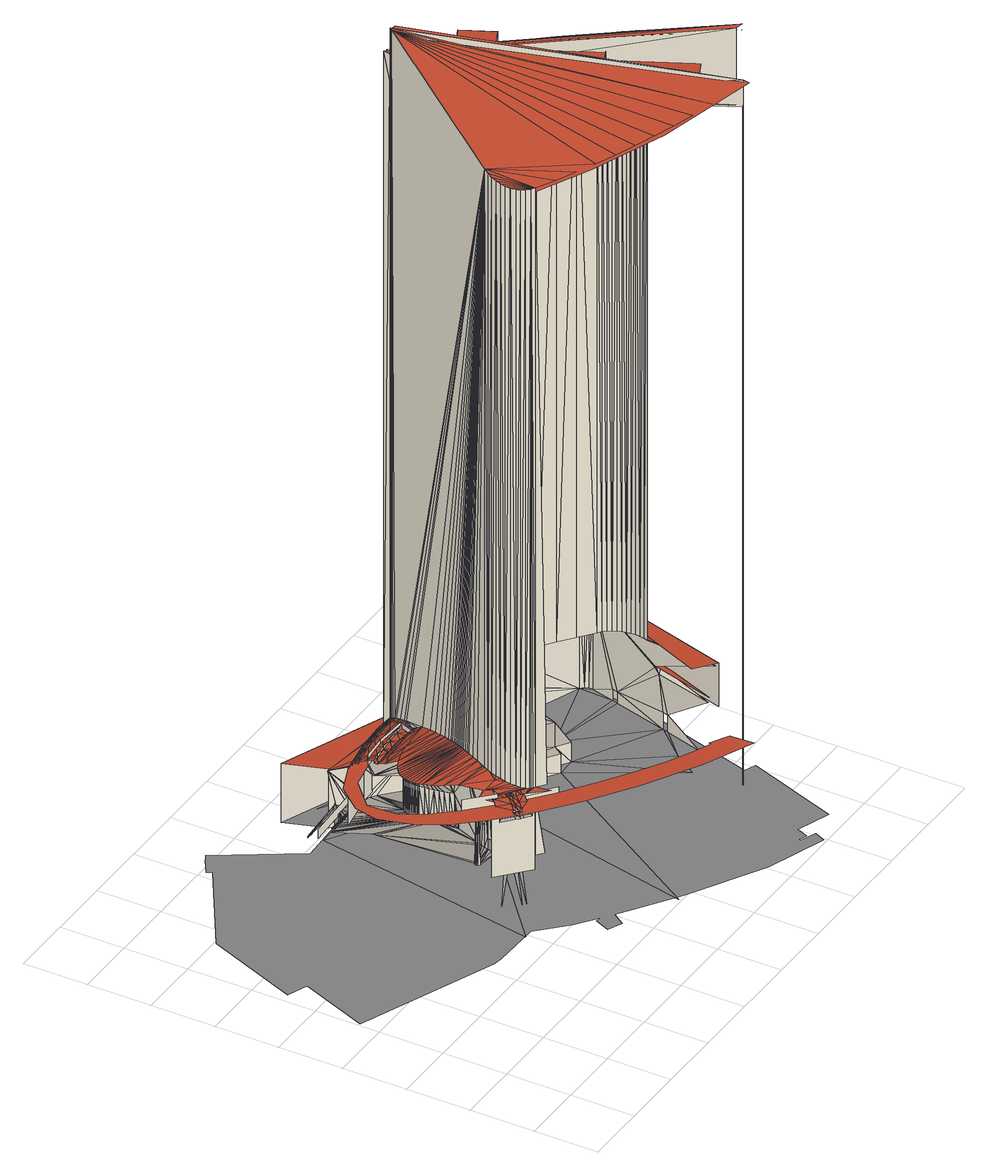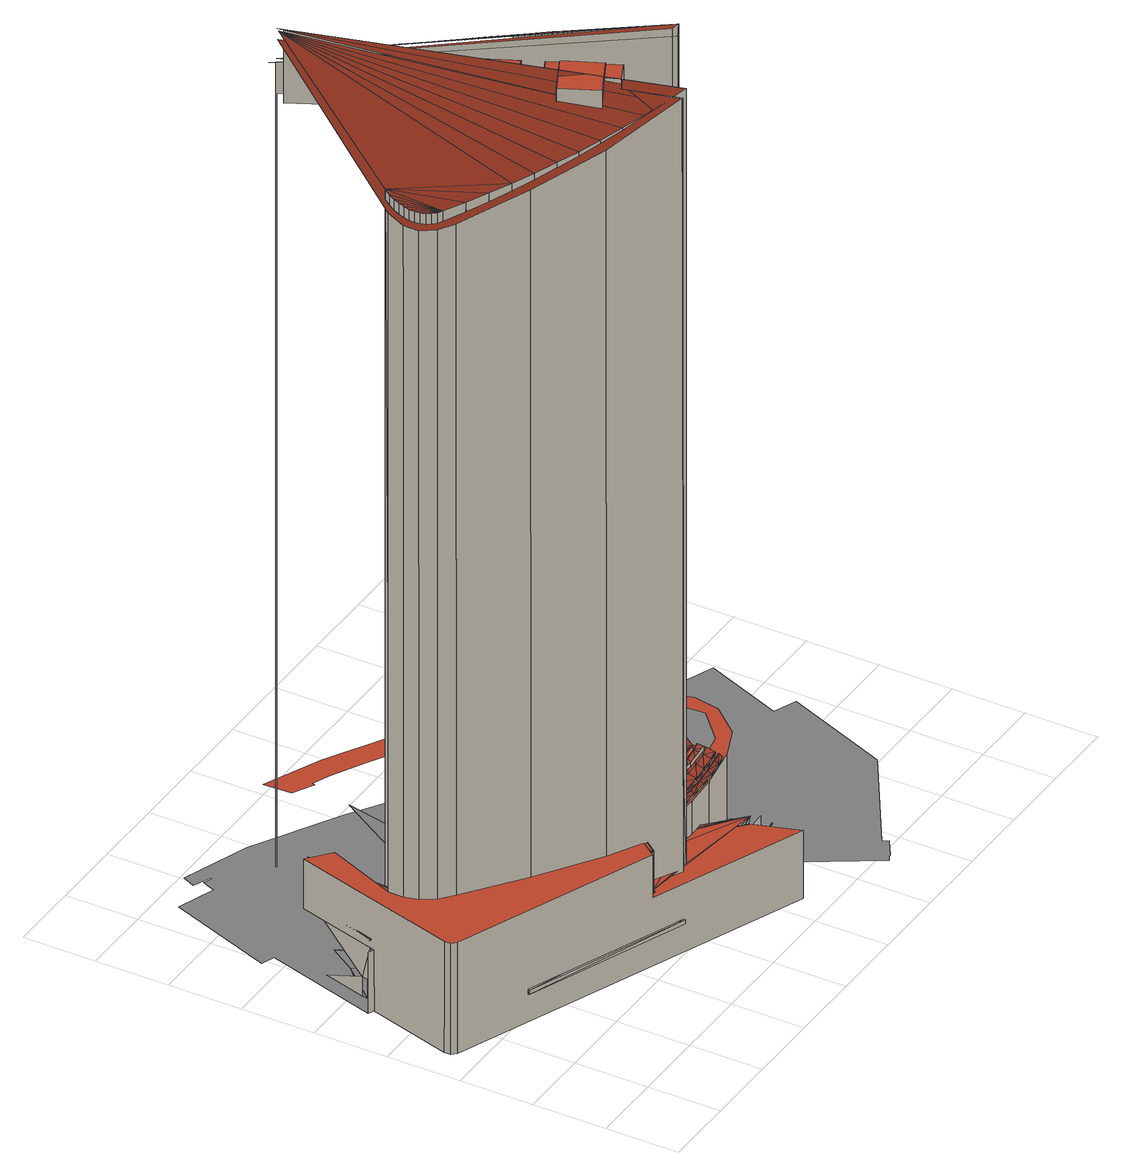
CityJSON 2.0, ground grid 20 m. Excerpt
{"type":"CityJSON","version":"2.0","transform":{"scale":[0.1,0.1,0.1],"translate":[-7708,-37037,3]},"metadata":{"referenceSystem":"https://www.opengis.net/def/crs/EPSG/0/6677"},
"CityObjects":{
"building1":{"type":"Building","attributes":{"class":9999,"usage":461,"measuredHeight":256.7,"storeysAboveGround":9999,"storeysBelowGround":9999,"prefecture":13,"city":13103,"footprintArea":-9999,"fireproofType":1011,"coverageRatio":80,"floorAreaRatio":700,"surveyYear":1,"urbanPlanType":21,"areaClassificationType":22,"landUseType":212,"districts":"10","detailedUsage":"0","floodRisk_description":10,"floodRisk_rank":1,"floodRisk_depth":0.06,"floodRisk_adminType":2,"floodRisk_scale":2,"meshCode":"53394509","name":"虎ノ門ヒルズ"},"geometry":[{"type":"MultiSurface","lod":"2","boundaries":[[[0,1,2]],[[2,3,4]],[[5,6,7,8]],[[3,2,1]],[[9,4,3]],[[9,3,10]],[[10,11,9]],[[10,3,12]],[[11,10,13]],[[14,11,15]],[[13,15,11]],[[13,10,16]],[[17,18,19]],[[16,10,20]],[[15,21,14]],[[22,23,24]],[[25,13,16]],[[13,25,15]],[[26,19,27]],[[16,28,25]],[[24,29,30]],[[31,26,32]],[[33,34,35]],[[36,37,21]],[[21,15,38]],[[25,38,15]],[[30,29,39]],[[40,37,41]],[[42,40,41]],[[28,16,43]],[[44,45,46]],[[44,47,48]],[[45,49,50]],[[36,21,38]],[[44,48,51]],[[52,53,54,55,56,57]],[[58,50,49]],[[59,25,28]],[[51,48,60]],[[39,61,62]],[[58,49,63]],[[51,60,34]],[[38,25,59]],[[64,37,36]],[[41,37,64]],[[64,42,41]],[[65,58,63]],[[65,63,66]],[[67,34,60]],[[67,68,34]],[[66,68,67]],[[66,67,65]],[[38,69,36]],[[59,28,70]],[[69,38,59]],[[33,35,71]],[[42,64,72]],[[73,28,43]],[[69,59,70]],[[70,28,73]],[[69,70,74]],[[22,75,23]],[[22,71,75]],[[76,36,69]],[[64,36,72]],[[42,77,78]],[[74,70,73]],[[48,79,60]],[[80,69,74]],[[72,36,76]],[[24,23,29]],[[78,81,82]],[[83,34,68]],[[74,73,84]],[[65,85,58]],[[76,69,86]],[[72,87,42]],[[88,89,90]],[[66,91,68]],[[92,93,89]],[[39,29,61]],[[86,69,80]],[[94,90,82]],[[95,67,60]],[[95,65,67]],[[96,74,84]],[[62,61,97]],[[80,74,96]],[[98,99,93]],[[99,98,100]],[[77,42,87]],[[62,97,101]],[[62,101,102]],[[78,103,81]],[[104,105,100]],[[35,34,83]],[[76,87,72]],[[62,102,106]],[[103,78,107]],[[108,107,78]],[[105,104,109]],[[110,84,73]],[[96,84,111]],[[81,112,82]],[[63,113,66]],[[77,108,78]],[[86,87,76]],[[114,60,79]],[[83,68,115]],[[87,86,80]],[[109,116,117]],[[118,60,114]],[[68,91,115]],[[60,118,95]],[[117,116,119]],[[111,84,120]],[[96,87,80]],[[66,121,91]],[[122,65,95]],[[116,123,119]],[[82,112,124]],[[66,125,121]],[[126,85,65]],[[127,65,122]],[[87,96,111]],[[81,103,128]],[[120,84,129]],[[123,116,130]],[[23,75,19]],[[131,103,107]],[[19,75,17]],[[131,132,103]],[[129,84,133]],[[23,19,29]],[[107,108,131]],[[128,134,81]],[[29,19,26]],[[131,108,135]],[[82,124,94]],[[71,17,75]],[[103,132,136]],[[71,137,17]],[[103,136,128]],[[108,138,135]],[[29,26,31]],[[137,71,35]],[[139,84,110]],[[126,65,127]],[[133,84,139]],[[94,88,90]],[[29,31,61]],[[108,77,138]],[[140,81,134]],[[35,83,137]],[[141,128,136]],[[130,116,142]],[[137,83,79]],[[134,128,141]],[[97,61,31]],[[143,138,77]],[[87,111,120]],[[97,31,144]],[[143,77,87]],[[145,132,131]],[[112,81,140]],[[145,131,135]],[[83,114,79]],[[134,141,140]],[[145,136,132]],[[57,56,146,147]],[[145,135,138]],[[88,92,89]],[[83,115,114]],[[140,141,148]],[[145,141,136]],[[149,97,144]],[[87,150,143]],[[145,138,143]],[[115,151,114]],[[114,151,118]],[[87,120,150]],[[149,101,97]],[[152,153,142]],[[145,148,141]],[[112,140,148]],[[129,150,120]],[[151,115,91]],[[66,113,125]],[[145,143,150]],[[149,102,101]],[[133,150,129]],[[112,148,154]],[[151,91,155]],[[92,156,93]],[[145,154,148]],[[157,158,159,160]],[[161,102,149]],[[139,150,133]],[[91,162,155]],[[153,152,163]],[[150,139,145]],[[102,161,106]],[[162,91,121]],[[112,154,164]],[[165,93,156]],[[162,127,122]],[[145,164,154]],[[162,121,125]],[[112,164,124]],[[162,125,127]],[[160,159,166,167]],[[168,93,165]],[[169,106,161]],[[170,145,139]],[[98,93,168]],[[171,85,126]],[[125,126,127]],[[172,173,163]],[[174,175,176]],[[177,100,98]],[[164,88,124]],[[126,125,171]],[[124,88,94]],[[178,179,158,157]],[[180,164,145]],[[104,100,177]],[[181,176,182]],[[116,109,104]],[[183,184,185]],[[186,187,188]],[[189,190,191]],[[164,92,88]],[[192,186,188]],[[192,193,194]],[[190,195,191]],[[196,197,194]],[[198,199,200]],[[171,125,113]],[[201,202,197]],[[184,203,85]],[[204,202,205]],[[204,205,206]],[[207,208,206]],[[184,183,203]],[[173,209,174]],[[164,156,92]],[[192,188,193]],[[210,211,195]],[[181,212,187]],[[142,116,213]],[[194,193,196]],[[176,175,214]],[[215,85,171]],[[176,214,182]],[[142,213,152]],[[196,216,197]],[[164,165,156]],[[217,218,219]],[[201,197,216]],[[205,202,201]],[[206,205,220]],[[207,206,220]],[[221,164,180]],[[222,207,223]],[[164,168,165]],[[224,225,211]],[[219,226,113]],[[227,228,229]],[[212,188,187]],[[164,98,168]],[[224,230,225]],[[199,231,217]],[[232,233,234]],[[163,152,235]],[[198,200,223]],[[164,177,98]],[[236,237,230]],[[163,235,172]],[[164,104,177]],[[228,238,239]],[[104,164,116]],[[236,240,237]],[[241,234,242]],[[174,243,175]],[[244,245,227]],[[164,213,116]],[[113,246,171]],[[247,248,249]],[[173,172,250]],[[251,252,253,254,255,256,257,258,259,260,261,262,263,264,265,5,8,266,267,268,269,270,271,272,273,274,275,276,146,56,55,277]],[[278,193,188]],[[279,280,184]],[[281,232,282]],[[164,152,213]],[[283,284,240]],[[285,280,279]],[[193,286,196]],[[173,250,287]],[[288,289,290]],[[280,285,291]],[[184,85,215]],[[164,235,152]],[[292,291,190]],[[196,293,216]],[[201,216,293]],[[294,295,171]],[[171,246,294]],[[205,201,296]],[[164,172,235]],[[205,296,220]],[[259,297,298,260]],[[299,207,220]],[[173,287,209]],[[300,238,284]],[[53,52,301,302]],[[241,289,288]],[[289,303,304]],[[207,305,223]],[[210,195,190]],[[181,182,306]],[[307,308,309]],[[212,278,188]],[[164,250,172]],[[245,244,310]],[[308,303,309]],[[311,171,295]],[[312,313,314,315]],[[219,218,226]],[[311,215,171]],[[316,255,254,317]],[[289,241,242]],[[238,300,239]],[[164,287,250]],[[278,318,193]],[[212,181,319]],[[310,244,320]],[[286,193,318]],[[224,211,210]],[[321,307,322]],[[300,228,239]],[[164,209,287]],[[293,196,286]],[[323,233,232]],[[320,244,324]],[[246,113,226]],[[229,244,227]],[[236,230,224]],[[289,242,234]],[[201,293,325]],[[296,201,325]],[[220,296,299]],[[198,231,199]],[[299,305,207]],[[326,278,212]],[[223,305,198]],[[174,209,243]],[[324,244,327]],[[328,295,294]],[[246,328,294]],[[175,329,214]],[[283,240,236]],[[164,243,209]],[[330,328,331]],[[246,331,328]],[[328,330,295]],[[332,229,228]],[[300,284,283]],[[333,278,326]],[[334,234,233]],[[330,331,335]],[[331,246,335]],[[327,244,282]],[[336,330,337]],[[337,330,335]],[[295,330,336]],[[246,336,337]],[[337,335,246]],[[338,295,336]],[[311,295,338]],[[232,281,323]],[[217,231,218]],[[339,311,338]],[[243,164,329]],[[215,311,339]],[[212,319,326]],[[184,215,339]],[[184,339,340]],[[181,306,319]],[[182,214,341]],[[342,184,340]],[[279,184,342]],[[332,228,300]],[[343,279,342]],[[234,334,289]],[[344,318,278]],[[285,279,343]],[[175,243,329]],[[326,319,333]],[[345,285,343]],[[164,346,329]],[[291,285,345]],[[291,345,347]],[[246,226,218]],[[348,349,350,351,352,353,354,355,356,357,358,359,360,361,362,363,364,365,366,367,368,369,370,371,372,373,374,375,376,377,378,379,380,381,382,383,384,385,386,387]],[[318,388,286]],[[291,347,190]],[[278,333,344]],[[389,190,347]],[[210,190,389]],[[390,210,389]],[[224,210,390]],[[293,286,391]],[[392,229,393]],[[394,224,390]],[[325,293,395]],[[394,236,224]],[[334,233,396]],[[397,229,392]],[[229,332,398]],[[296,325,399]],[[296,399,299]],[[400,236,394]],[[401,305,299]],[[283,236,400]],[[402,198,305]],[[346,164,403]],[[404,283,400]],[[229,398,393]],[[300,283,404]],[[344,405,318]],[[333,319,406]],[[405,388,318]],[[406,344,333]],[[407,300,404]],[[282,244,281]],[[332,300,407]],[[182,341,306]],[[408,289,334]],[[391,286,388]],[[407,398,332]],[[409,398,407]],[[329,346,214]],[[289,408,303]],[[395,293,391]],[[399,325,395]],[[410,411,309]],[[233,323,396]],[[397,392,393]],[[246,218,231]],[[407,412,409]],[[336,246,413]],[[299,399,401]],[[336,413,338]],[[408,309,303]],[[414,415,164]],[[338,413,339]],[[401,402,305]],[[398,409,412]],[[410,334,396]],[[402,416,198]],[[343,417,345]],[[410,408,334]],[[339,413,340]],[[397,244,229]],[[390,418,394]],[[345,417,347]],[[347,419,389]],[[394,420,400]],[[404,421,407]],[[389,422,390]],[[407,423,412]],[[398,412,393]],[[340,413,342]],[[406,319,424]],[[400,425,404]],[[424,344,406]],[[410,309,408]],[[426,411,410]],[[342,413,343]],[[412,427,393]],[[407,428,423]],[[416,429,198]],[[164,430,403]],[[214,346,403]],[[423,427,412]],[[198,429,231]],[[426,396,431]],[[426,410,396]],[[323,411,426]],[[407,421,428]],[[428,427,423]],[[214,403,341]],[[323,281,432]],[[323,431,396]],[[428,433,427]],[[404,434,421]],[[281,244,432]],[[435,405,344]],[[424,319,436]],[[388,405,437]],[[244,411,323]],[[404,425,434]],[[246,231,413]],[[400,420,425]],[[344,424,435]],[[438,397,393]],[[431,439,426]],[[428,440,433]],[[394,418,420]],[[441,244,397]],[[390,442,418]],[[391,388,443]],[[421,440,428]],[[427,444,393]],[[390,422,442]],[[397,438,441]],[[164,445,430]],[[389,419,422]],[[431,323,439]],[[432,244,323]],[[347,417,419]],[[391,446,395]],[[399,395,446]],[[444,427,433]],[[434,440,421]],[[323,426,439]],[[399,447,401]],[[164,448,445]],[[416,449,429]],[[434,450,440]],[[435,437,405]],[[401,451,402]],[[244,441,452]],[[306,453,319]],[[402,451,416]],[[435,424,436]],[[343,413,417]],[[416,454,449]],[[434,455,450]],[[444,433,440]],[[452,441,438]],[[455,434,425]],[[388,437,443]],[[416,456,454]],[[444,438,393]],[[354,457,313,312,458,459,460,355]],[[455,425,461]],[[436,319,453]],[[461,425,420]],[[164,462,448]],[[444,440,450]],[[416,463,456]],[[461,420,464]],[[244,465,411]],[[438,244,452]],[[464,420,418]],[[391,443,466]],[[444,450,455]],[[391,466,446]],[[164,467,462]],[[418,468,464]],[[413,231,429]],[[468,418,442]],[[399,446,469]],[[470,306,341]],[[399,469,447]],[[401,447,451]],[[468,442,471]],[[472,415,414]],[[471,442,422]],[[416,451,473]],[[415,467,164]],[[435,436,474]],[[413,429,449]],[[471,422,475]],[[475,422,419]],[[416,476,463]],[[413,449,454]],[[419,477,475]],[[473,476,416]],[[413,454,456]],[[417,477,419]],[[306,470,453]],[[403,470,341]],[[478,411,479]],[[480,411,478]],[[459,458,297,259,258,481]],[[302,301,482,256,255,316]],[[413,456,463]],[[436,453,474]],[[483,455,461]],[[479,411,465]],[[484,248,247]],[[485,411,480]],[[435,486,437]],[[487,477,417]],[[483,461,464]],[[438,465,244]],[[483,464,468]],[[488,489,490,491,492,178,157,160,167,493]],[[435,474,486]],[[437,494,443]],[[444,455,483]],[[483,468,471]],[[487,417,413]],[[495,477,487]],[[483,471,475]],[[444,465,438]],[[477,483,475]],[[413,463,476]],[[413,495,487]],[[474,453,496]],[[443,497,466]],[[403,430,470]],[[498,474,496]],[[499,415,472]],[[466,500,446]],[[470,498,453]],[[437,486,501]],[[469,446,502]],[[503,411,485]],[[469,502,447]],[[483,477,495]],[[486,474,498]],[[504,451,447]],[[501,494,437]],[[453,498,496]],[[451,505,473]],[[506,476,473]],[[498,470,430]],[[413,483,495]],[[497,443,494]],[[413,476,465]],[[506,473,507]],[[507,473,508]],[[465,444,483]],[[257,256,482,179,178,492,509,510]],[[466,497,500]],[[486,498,511]],[[502,446,500]],[[512,476,506]],[[508,473,513]],[[447,502,504]],[[483,413,465]],[[512,514,476]],[[501,486,430]],[[498,430,511]],[[504,505,451]],[[465,476,514]],[[479,506,478]],[[473,505,513]],[[479,512,506]],[[478,506,507]],[[430,486,511]],[[478,507,480]],[[512,479,515]],[[494,501,445]],[[512,515,516]],[[445,501,430]],[[516,514,512]],[[479,465,515]],[[508,480,507]],[[517,516,515]],[[508,485,480]],[[517,515,518]],[[514,516,519]],[[465,518,515]],[[519,516,517]],[[520,415,499]],[[465,514,519]],[[518,521,517]],[[508,522,485]],[[508,523,522]],[[519,517,521]],[[518,524,521]],[[524,523,521]],[[445,525,494]],[[524,522,523]],[[497,494,526]],[[526,494,525]],[[497,527,500]],[[525,445,448]],[[502,500,528]],[[529,521,523]],[[465,519,529]],[[519,521,529]],[[530,523,508]],[[528,504,502]],[[531,508,513]],[[527,497,526]],[[504,532,505]],[[528,500,527]],[[532,513,505]],[[533,518,465]],[[504,528,534]],[[533,485,522]],[[533,524,518]],[[534,532,504]],[[533,522,524]],[[462,525,448]],[[462,526,525]],[[530,508,531]],[[535,411,503]],[[532,531,513]],[[529,523,530]],[[526,536,527]],[[528,527,537]],[[465,529,533]],[[534,528,537]],[[462,538,526]],[[536,526,538]],[[537,527,536]],[[532,534,539]],[[539,531,532]],[[534,537,540]],[[257,510,481,258]],[[538,462,467]],[[540,539,534]],[[541,415,520]],[[538,542,536]],[[503,485,533]],[[530,531,543]],[[542,538,467]],[[537,536,542]],[[539,543,531]],[[544,542,467]],[[537,542,545]],[[533,529,530]],[[540,537,545]],[[542,544,545]],[[540,545,544]],[[530,543,546]],[[467,415,544]],[[547,539,540]],[[547,540,544]],[[539,548,543]],[[546,533,530]],[[415,547,544]],[[546,543,548]],[[539,547,549]],[[548,539,549]],[[533,546,548]],[[550,547,415]],[[550,549,547]],[[548,503,533]],[[549,503,548]],[[549,550,503]],[[551,503,550]],[[503,552,553]],[[552,503,551]],[[503,553,554]],[[551,550,555]],[[556,415,541]],[[557,503,554]],[[553,557,554]],[[558,550,415]],[[510,509,559,560,561,562,563,564,565,460,459,481]],[[491,559,509,492]],[[566,553,552]],[[567,552,551]],[[535,503,557]],[[484,568,248]],[[557,553,566]],[[569,248,570]],[[535,571,411]],[[566,552,567]],[[535,557,566]],[[550,572,555]],[[572,551,555]],[[573,561,560,574]],[[575,567,576]],[[567,535,566]],[[567,575,535]],[[577,578,579,580]],[[567,551,581]],[[580,582,583,577]],[[568,584,585]],[[586,535,575]],[[587,573,574,579,578,588]],[[589,590,591,592]],[[535,586,593]],[[594,595,582,580,579,574,560,559,491,490,596,597,598,599,600,601,602,592,591,603,604,605]],[[593,586,606]],[[607,608,605,604]],[[604,603,609,607]],[[610,562,561,573,587,611]],[[583,588,578,577]],[[595,612,613,611,587,588,583,582]],[[593,571,535]],[[614,615,590,589]],[[567,616,576]],[[617,612,595,594]],[[589,592,602,618,614]],[[576,619,575]],[[586,620,606]],[[571,593,606]],[[607,609,621,608]],[[622,623,617,594,605,608,621,624]],[[600,625,624,621,609,603,591,590,615,626,601]],[[627,248,628]],[[586,575,619]],[[606,620,629]],[[620,586,630]],[[602,601,626,618]],[[248,568,631]],[[248,627,570]],[[568,632,633]],[[620,630,634]],[[571,606,629]],[[618,626,615,614]],[[635,636,637]],[[585,638,632]],[[568,633,631]],[[639,640,638]],[[585,632,568]],[[628,248,631]],[[586,619,630]],[[641,634,630]],[[620,571,629]],[[642,632,638]],[[634,643,620]],[[567,644,616]],[[642,633,632]],[[645,563,562,610,646,647]],[[576,616,619]],[[637,571,635]],[[638,640,642]],[[617,623,613,612]],[[642,628,633]],[[631,633,628]],[[641,630,648]],[[649,636,635]],[[643,634,641]],[[571,620,643]],[[628,650,627]],[[651,648,630]],[[652,564,563,645]],[[571,649,635]],[[653,642,640]],[[571,643,649]],[[654,628,642]],[[570,627,655]],[[653,656,642]],[[654,642,657]],[[658,628,654]],[[642,656,657]],[[659,628,658]],[[660,641,648]],[[643,641,660]],[[653,661,656]],[[662,654,663]],[[662,664,654]],[[663,654,657]],[[665,628,659]],[[654,664,658]],[[627,650,655]],[[663,657,666]],[[662,667,664]],[[664,667,658]],[[666,657,656]],[[668,662,663]],[[658,667,659]],[[667,662,669]],[[668,663,666]],[[666,656,670]],[[669,662,668]],[[667,665,659]],[[670,656,661]],[[668,666,670]],[[669,665,667]],[[671,670,661]],[[669,671,665]],[[668,670,671]],[[668,671,669]],[[660,648,672]],[[648,651,672]],[[673,628,665]],[[674,661,653]],[[675,665,671]],[[643,660,676]],[[674,671,661]],[[677,628,673]],[[678,628,677]],[[643,679,649]],[[660,672,680]],[[672,651,680]],[[673,665,675]],[[357,356,565,564,652,681]],[[675,671,674]],[[660,680,676]],[[640,682,653]],[[643,676,683]],[[650,570,655]],[[684,628,678]],[[673,685,677]],[[685,678,677]],[[686,685,673]],[[674,653,687]],[[688,678,685]],[[686,673,689]],[[690,685,686]],[[685,690,688]],[[688,691,678]],[[689,673,675]],[[690,686,689]],[[690,691,688]],[[689,675,692]],[[690,689,692]],[[690,693,691]],[[694,570,650]],[[692,675,674]],[[639,636,695]],[[690,692,696]],[[696,693,690]],[[692,674,697]],[[696,692,697]],[[696,698,693]],[[697,674,698]],[[697,698,696]],[[680,651,699]],[[700,570,694]],[[701,678,691]],[[676,680,699]],[[702,691,693]],[[640,639,695]],[[636,649,703]],[[650,700,694]],[[698,704,693]],[[628,705,650]],[[674,687,698]],[[643,706,679]],[[676,699,683]],[[699,651,707]],[[708,628,684]],[[700,709,570]],[[710,700,650]],[[687,653,711]],[[684,678,701]],[[701,691,702]],[[712,713,706]],[[693,704,702]],[[698,687,704]],[[714,715,647,646]],[[716,717,718,714,646,610,611,613,623,622,719,720,721]],[[711,653,722]],[[713,712,723]],[[724,701,725]],[[724,726,701]],[[725,701,702]],[[722,653,682]],[[701,726,684]],[[725,702,727]],[[724,728,726]],[[706,713,679]],[[726,729,684]],[[707,651,730]],[[727,702,704]],[[731,724,725]],[[732,683,699]],[[728,729,726]],[[728,724,733]],[[731,725,727]],[[727,704,734]],[[733,724,731]],[[728,735,729]],[[734,704,687]],[[731,727,734]],[[733,735,728]],[[650,705,710]],[[736,734,687]],[[733,736,735]],[[731,734,736]],[[731,736,733]],[[737,712,706]],[[713,738,679]],[[732,699,707]],[[708,739,628]],[[700,710,740]],[[628,741,705]],[[708,684,729]],[[649,679,742]],[[743,729,735]],[[687,711,736]],[[736,711,735]],[[744,712,737]],[[713,745,738]],[[744,746,712]],[[723,745,713]],[[709,700,747]],[[723,712,746]],[[628,748,749]],[[628,749,741]],[[628,739,748]],[[750,682,640]],[[708,729,743]],[[751,732,707]],[[743,735,711]],[[706,752,737]],[[753,679,738]],[[740,710,705]],[[706,754,752]],[[755,679,753]],[[730,651,756]],[[751,707,730]],[[757,743,758]],[[745,744,738]],[[757,708,743]],[[759,744,745]],[[758,743,711]],[[738,744,737]],[[760,708,757]],[[761,744,759]],[[762,757,758]],[[758,711,762]],[[737,752,738]],[[757,763,760]],[[760,764,708]],[[759,765,761]],[[761,746,744]],[[723,759,745]],[[762,711,722]],[[738,752,753]],[[766,757,762]],[[763,764,760]],[[767,765,759]],[[763,757,768]],[[762,722,766]],[[753,752,755]],[[769,757,766]],[[768,757,769]],[[763,770,764]],[[771,765,767]],[[766,722,772]],[[755,752,754]],[[722,682,772]],[[768,770,763]],[[773,765,771]],[[766,772,769]],[[754,774,755]],[[768,769,770]],[[775,773,771]],[[769,772,776]],[[755,774,775]],[[770,769,776]],[[774,773,775]],[[777,754,706]],[[755,778,679]],[[643,683,779]],[[765,780,761]],[[781,767,759]],[[761,780,746]],[[781,759,723]],[[780,723,746]],[[695,636,703]],[[782,751,730]],[[779,706,643]],[[649,742,783]],[[739,708,764]],[[773,784,765]],[[785,771,767]],[[640,695,750]],[[754,777,774]],[[778,755,775]],[[774,777,773]],[[778,775,771]],[[777,706,786]],[[679,778,787]],[[781,723,780]],[[703,649,783]],[[740,788,700]],[[789,751,782]],[[765,790,780]],[[791,767,781]],[[788,747,700]],[[765,784,792]],[[785,767,793]],[[765,792,790]],[[793,767,791]],[[773,777,784]],[[778,771,785]],[[794,764,770]],[[739,764,795]],[[796,776,772]],[[796,770,776]],[[796,772,682]],[[705,741,797]],[[786,706,798]],[[679,787,742]],[[705,797,799]],[[781,780,800]],[[705,801,740]],[[780,790,802]],[[791,781,803]],[[718,804,715,714]],[[730,756,782]],[[780,802,805]],[[803,781,806]],[[748,807,749]],[[792,784,793]],[[807,741,749]],[[791,792,793]],[[808,807,748]],[[793,784,785]],[[789,782,809]],[[810,741,807]],[[790,792,791]],[[780,805,811]],[[806,781,800]],[[808,748,812]],[[785,784,778]],[[813,807,808]],[[800,780,811]],[[807,813,810]],[[810,797,741]],[[791,802,790]],[[812,748,739]],[[778,784,777]],[[813,808,812]],[[813,797,810]],[[803,802,791]],[[795,764,794]],[[812,739,814]],[[777,786,778]],[[813,812,814]],[[813,799,797]],[[806,802,803]],[[814,739,795]],[[778,786,787]],[[779,683,732]],[[813,814,815]],[[815,799,813]],[[805,802,806]],[[816,814,795]],[[786,817,787]],[[815,814,818]],[[815,818,799]],[[819,805,806]],[[818,814,816]],[[787,817,819]],[[799,818,816]],[[817,805,819]],[[705,799,794]],[[789,809,820]],[[782,756,809]],[[794,770,796]],[[750,796,682]],[[795,794,816]],[[786,798,817]],[[742,787,819]],[[816,794,799]],[[817,798,805]],[[742,819,806]],[[811,805,798]],[[806,800,742]],[[801,705,794]],[[681,652,645,647,715,804,821,822,823,824,825,826,827,828]],[[800,811,742]],[[829,830,831]],[[779,732,751]],[[832,820,809]],[[742,811,798]],[[833,747,788]],[[809,756,834]],[[832,809,834]],[[835,836,837]],[[836,838,833]],[[779,751,789]],[[756,829,831]],[[801,794,796]],[[801,796,839]],[[834,756,840]],[[756,831,840]],[[841,832,834]],[[834,840,842]],[[841,834,843]],[[779,798,706]],[[844,796,750]],[[844,839,796]],[[798,783,742]],[[840,831,845]],[[834,846,843]],[[847,835,837]],[[840,845,842]],[[834,842,848]],[[717,821,804,718]],[[849,841,843]],[[834,850,846]],[[849,843,846]],[[834,848,851]],[[852,853,854]],[[845,848,842]],[[834,855,850]],[[834,851,856]],[[845,857,848]],[[834,858,855]],[[834,856,858]],[[846,859,849]],[[750,695,844]],[[846,850,859]],[[848,857,860]],[[848,860,851]],[[740,861,788]],[[855,859,850]],[[855,862,859]],[[851,860,863]],[[851,863,856]],[[864,862,855]],[[695,865,844]],[[865,703,783]],[[864,855,858]],[[779,789,820]],[[863,858,856]],[[863,864,858]],[[801,866,740]],[[865,695,703]],[[720,824,823,721]],[[837,836,867]],[[716,822,821,717]],[[831,830,868]],[[721,823,822,716]],[[837,869,870]],[[837,870,847]],[[779,820,832]],[[830,854,868]],[[869,847,870]],[[869,854,871]],[[871,847,869]],[[740,872,861]],[[871,854,853]],[[866,801,839]],[[788,873,867]],[[868,832,841]],[[839,844,866]],[[866,783,798]],[[867,873,837]],[[831,868,845]],[[827,826,874,875,360,359]],[[868,841,849]],[[845,868,857]],[[866,865,783]],[[866,844,865]],[[740,866,872]],[[873,869,837]],[[868,849,859]],[[857,868,860]],[[361,360,875,876]],[[862,868,859]],[[860,868,863]],[[864,868,862]],[[863,868,864]],[[869,868,854]],[[873,788,861]],[[866,798,779]],[[779,832,868]],[[869,873,868]],[[877,868,873]],[[878,877,872]],[[872,866,878]],[[877,878,868]],[[779,879,866]],[[880,879,779]],[[866,881,878]],[[779,868,882]],[[881,866,879]],[[779,882,880]],[[878,881,868]],[[882,879,880]],[[868,881,882]],[[881,879,882]],[[681,828,358,357]],[[828,827,359,358]]],"semantics":{"surfaces":[{"type":"RoofSurface"},{"type":"WallSurface"},{"type":"OuterFloorSurface"},{"type":"OuterCeilingSurface"},{"type":"GroundSurface"}],"values":[0,1,1,1,0,0,1,0,1,0,0,1,2,1,0,3,0,0,2,0,3,2,3,1,0,0,3,0,0,0,1,1,1,1,1,1,1,0,1,3,1,1,0,0,0,0,1,1,1,1,1,1,1,0,1,3,0,0,1,0,1,3,3,0,0,0,1,2,0,0,3,0,3,1,2,0,0,0,3,0,3,0,0,2,2,0,3,0,0,0,0,3,3,0,0,3,0,3,0,0,0,1,0,0,3,0,0,2,3,0,0,2,3,2,0,0,0,3,2,0,0,3,2,2,0,0,0,0,1,1,1,1,0,1,1,0,1,1,0,1,1,1,1,1,1,1,0,2,0,0,1,1,0,1,1,0,1,1,1,1,0,1,1,0,0,0,1,1,0,1,0,0,1,1,0,1,1,0,1,1,1,1,0,0,1,1,1,3,0,1,1,1,1,0,0,1,1,1,1,0,1,1,1,1,0,1,0,1,1,1,1,0,1,1,0,2,1,0,0,0,1,1,1,1,0,0,0,0,2,0,2,1,1,0,2,0,3,1,1,2,0,1,0,2,0,1,1,2,0,0,0,0,2,0,0,0,1,3,1,0,1,0,0,1,1,2,3,1,0,1,2,3,1,0,3,1,2,0,1,1,1,2,1,0,2,1,1,4,0,0,1,2,2,1,2,2,0,0,2,2,2,1,2,0,1,2,1,0,1,1,1,0,0,2,1,2,2,1,2,0,2,0,1,2,1,2,1,3,2,1,2,2,1,1,0,2,0,2,1,2,1,0,1,2,1,1,2,2,1,0,1,3,0,0,1,0,2,2,1,0,2,1,2,1,2,2,2,0,2,2,1,2,1,1,1,2,1,1,1,2,3,1,1,1,0,1,1,0,0,1,1,2,1,2,1,1,0,0,1,1,1,1,1,4,0,1,0,1,1,1,1,0,2,1,1,1,2,1,2,0,1,1,0,1,1,1,1,2,1,1,0,0,0,1,2,1,0,2,0,1,1,0,2,1,0,1,1,2,1,2,2,1,2,1,0,2,0,1,2,1,2,2,2,1,2,2,2,2,2,2,2,1,2,0,2,0,1,1,2,1,2,3,1,0,1,3,2,2,1,2,1,0,2,1,1,2,2,1,0,0,1,2,1,2,0,2,2,1,2,1,2,0,1,2,2,2,1,2,1,2,2,1,0,2,1,1,1,1,3,1,1,0,1,0,1,0,2,3,1,2,2,1,0,3,2,1,1,0,1,1,2,3,1,1,1,1,0,2,1,1,1,1,1,0,0,1,0,1,0,1,1,1,0,1,1,1,3,1,1,3,1,1,0,0,0,0,1,1,1,0,2,0,4,0,1,1,2,1,2,0,0,0,2,2,1,2,2,1,2,1,1,0,0,1,0,0,1,1,1,0,0,1,2,0,0,0,1,1,3,1,1,0,1,3,3,1,1,1,0,0,3,3,1,1,3,1,1,0,1,1,1,1,1,1,1,1,0,1,0,3,0,1,1,1,1,3,0,3,0,1,1,1,1,3,1,1,0,1,0,0,1,0,0,3,1,3,3,1,3,1,0,0,1,0,1,0,0,0,0,0,0,3,0,1,3,1,0,1,1,0,1,0,0,1,1,1,0,0,0,1,0,3,1,0,1,1,0,1,1,1,1,3,1,0,0,1,1,1,3,0,1,1,1,1,1,1,1,1,1,1,1,1,0,0,1,0,0,1,1,1,0,4,1,4,0,1,0,0,1,1,1,1,1,1,0,0,4,1,0,1,1,1,1,0,1,1,1,1,0,1,1,0,0,0,1,0,1,1,0,1,0,1,1,1,4,1,1,1,0,1,2,1,1,1,1,1,0,1,1,1,0,1,3,1,0,1,1,1,3,1,1,2,0,1,3,0,1,1,1,1,3,1,3,3,3,3,3,1,0,3,1,1,1,3,1,3,1,4,1,1,4,1,4,4,1,4,1,1,4,1,1,1,1,1,1,0,3,3,3,0,3,3,3,1,1,0,3,1,3,1,1,0,1,3,1,1,1,3,1,1,4,4,1,1,4,1,1,4,1,1,1,1,4,1,1,4,1,1,1,0,4,3,1,3,1,2,1,3,3,3,1,1,0,3,4,1,3,3,3,1,3,3,1,0,3,1,1,1,1,3,1,1,4,1,1,0,1,4,1,1,4,4,1,4,1,1,4,1,3,1,1,1,1,3,2,1,3,1,3,3,1,3,3,3,3,2,3,2,4,1,3,3,3,3,3,1,3,3,2,1,3,2,0,1,1,1,1,1,1,1,1,1,4,1,1,4,1,1,3,2,1,1,4,1,1,4,1,1,4,4,1,1,1,1,3,1,1,1,1,1,1,1,1,1,1,3,2,0,3,2,3,2,1,1,1,1,1,3,3,2,1,3,2,3,2,3,2,1,2,4,1,3,2,4,3,2,3,2,3,2,3,3,3,3,3,3,3,2,3,1,1,3,2,1,0,3,2,1,1,1,1,1,1,1,1,1,3,2,1,1,4,1,4,1,1,1,1,4,1,1,3,1,1,4,1,1,1,1,0,4,1,1,1,1,4,1,1,1,1,1,1,3,1,0,3,3,3,3,2,3,3,2,3,2,1,0,1,0,0,1,1,4,0,1,1,1,0,1,1,1,0,1,1,0,1,1,1,1,1,1,0,1,1,0,1,1,0,1,0,0,1,0,0,1,0,0,1,1,1,1,1,4,1,1,1,1,1,1,1,1,0,1,1,4,1,1,1,1,0,1,1,1,0,1,3,1,3,4,1,4,1,0,1,1,1,0,1,0,0,1,1,4,1,0,0,1,0,0,0,0,1,1,1,0,1,1,1,4,1,1,1,4,0,4,0,1,1,1,1,1,1]}}]}
},
"vertices":[
[704,563,309],[711,571,317],[701,580,317],[711,571,315],[701,580,315],[659,626,304],[659,626,115],[748,543,115],[748,543,304],[707,586,315],[716,578,315],[707,586,321],[720,564,315],[716,578,321],[690,631,328],[721,601,328],[725,570,321],[783,655,102],[558,536,110],[787,641,102],[725,570,315],[707,648,336],[662,602,303],[787,641,303],[694,572,303],[730,594,328],[792,628,102],[601,497,103],[739,586,328],[792,628,303],[704,563,303],[798,616,102],[612,489,102],[630,636,303],[711,696,303],[781,668,303],[737,619,327],[707,648,327],[737,619,336],[713,556,303],[704,683,327],[725,666,327],[694,692,328],[756,571,328],[706,696,303],[705,699,303],[701,699,103],[703,694,103],[709,691,103],[706,702,303],[703,705,103],[709,695,303],[731,648,323],[731,648,340],[657,718,340],[657,718,305],[770,611,304],[770,611,323],[709,707,103],[746,612,336],[714,694,103],[798,616,303],[731,541,303],[709,703,303],[742,653,327],[714,705,103],[711,702,303],[716,699,103],[712,699,303],[746,612,327],[754,604,336],[782,666,303],[757,641,327],[771,590,336],[754,604,327],[783,655,303],[761,638,327],[798,616,332],[726,687,341],[781,682,102],[770,631,327],[768,680,353],[698,754,353],[781,682,303],[771,590,327],[689,1006,105],[765,634,327],[806,605,329],[800,751,371],[659,814,353],[675,785,353],[785,710,303],[807,769,373],[650,839,353],[792,730,367],[785,710,102],[783,620,327],[806,605,303],[822,807,377],[648,850,353],[646,861,353],[815,594,303],[819,591,303],[783,655,347],[827,820,377],[646,871,353],[826,585,303],[787,641,342],[792,628,337],[647,880,353],[834,540,327],[791,614,327],[785,710,364],[816,791,303],[782,696,102],[782,696,303],[829,826,377],[649,888,353],[782,697,102],[652,896,353],[813,597,327],[787,717,303],[786,712,102],[655,904,353],[789,723,366],[789,723,303],[794,735,101],[789,723,102],[781,668,353],[815,594,327],[660,911,353],[787,641,2312],[783,655,2315],[820,590,327],[781,682,357],[792,628,2309],[781,668,2320],[781,668,102],[798,616,2307],[826,585,327],[782,696,360],[781,682,2326],[665,919,353],[806,605,2307],[806,605,102],[826,585,2309],[863,533,304],[863,533,323],[782,696,2332],[815,594,102],[815,594,2307],[782,697,138],[834,838,377],[672,926,353],[785,710,2339],[785,710,138],[813,785,375],[792,685,2300],[792,686,323],[804,639,323],[804,638,2287],[826,585,102],[786,712,138],[680,933,353],[789,723,2347],[816,792,376],[837,593,323],[837,592,2287],[819,800,376],[847,568,102],[852,564,327],[797,744,102],[840,852,376],[690,939,353],[714,951,353],[745,961,353],[700,984,341],[824,813,377],[807,746,2334],[807,747,323],[872,548,2319],[710,1010,328],[741,992,341],[689,1017,105],[822,915,102],[637,1116,106],[707,1022,326],[707,1011,326],[733,1027,326],[647,1116,104],[818,955,102],[648,1116,104],[707,1022,335],[733,1028,335],[702,1045,328],[652,1116,103],[729,1051,328],[697,1066,320],[768,1097,302],[688,1011,302],[686,1014,302],[726,1072,315],[697,1066,315],[692,1011,105],[695,1074,315],[724,1080,315],[695,1074,317],[723,1090,309],[693,1084,309],[852,883,373],[818,961,102],[669,1117,102],[770,1015,326],[832,832,377],[783,969,353],[824,901,102],[726,1072,320],[686,1009,302],[862,908,302],[684,1008,302],[724,1080,317],[920,512,2330],[693,1084,302],[723,1090,302],[818,967,102],[673,1117,102],[834,839,303],[647,1116,112],[723,1120,103],[749,1121,102],[679,1118,102],[872,936,302],[646,1120,112],[747,1124,102],[730,1124,102],[837,845,377],[819,973,102],[685,1118,102],[708,1119,102],[715,1119,102],[692,1118,102],[706,1123,101],[713,1123,101],[859,901,370],[829,1124,102],[680,1118,110],[837,846,209],[706,1179,16],[1103,922,16],[583,476,16],[843,859,376],[556,858,305],[549,955,305],[629,1028,305],[716,1045,305],[793,1053,305],[930,1042,305],[957,1106,305],[885,1111,305],[795,1106,305],[676,1085,305],[586,1049,305],[521,972,305],[506,900,305],[537,791,305],[587,709,305],[859,454,304],[1004,357,304],[1174,260,304],[1332,190,304],[1329,266,304],[1273,297,304],[1270,289,304],[1220,311,304],[1136,354,304],[1042,409,304],[952,469,304],[598,787,305],[776,1034,326],[820,929,102],[641,1116,105],[792,1126,104],[723,1120,108],[820,978,102],[699,1118,102],[818,944,102],[773,1057,328],[845,867,375],[698,1122,101],[766,1170,89],[691,1122,101],[818,950,102],[643,1116,105],[771,1078,320],[830,826,102],[829,872,102],[770,1086,315],[796,1106,116],[676,1085,116],[770,1086,317],[821,984,102],[891,1045,323],[891,1045,341],[771,1178,89],[603,1170,90],[768,1097,309],[849,998,341],[767,1182,94],[603,1170,95],[771,1178,94],[686,1118,110],[826,886,102],[825,1157,116],[825,1157,86],[621,1147,86],[621,1147,116],[793,1053,341],[716,1045,341],[776,1034,335],[822,1016,328],[692,1118,109],[629,1175,82],[767,1182,90],[825,1128,102],[700,1119,109],[771,1078,315],[778,1015,326],[708,1119,108],[830,827,102],[867,921,367],[832,858,102],[835,839,102],[823,990,102],[792,1016,326],[767,1164,90],[837,846,102],[829,872,209],[832,858,209],[826,886,209],[824,901,209],[822,915,209],[885,974,353],[820,929,209],[818,944,209],[819,1038,326],[818,950,209],[875,942,363],[818,955,209],[434,1371,8],[424,1386,8],[476,1419,8],[477,1417,8],[494,1427,8],[644,1185,8],[786,1192,8],[774,1203,8],[733,1328,8],[1703,938,8],[1715,925,8],[1716,908,8],[1649,677,8],[1666,670,8],[1576,360,8],[1611,347,8],[1507,58,8],[1403,95,8],[1388,59,8],[1365,68,8],[1363,63,8],[1411,43,8],[1395,9,8],[1209,75,8],[978,208,8],[850,293,8],[806,325,8],[778,286,8],[734,305,8],[754,351,8],[772,350,8],[704,399,8],[622,482,8],[468,486,8],[453,488,8],[441,490,8],[8,664,8],[94,879,8],[30,904,8],[146,1194,8],[817,1061,328],[818,961,209],[818,967,209],[816,1083,320],[771,1122,99],[832,1002,102],[819,973,209],[816,1083,315],[792,1127,100],[801,1123,100],[827,997,102],[815,1091,315],[820,978,209],[815,1091,317],[814,1101,309],[887,973,354],[821,984,209],[819,1038,335],[820,1017,326],[823,990,209],[782,1168,89],[827,997,209],[793,1157,93],[754,1194,212],[832,1002,209],[898,1001,209],[967,477,2341],[937,1100,2586],[814,1101,302],[881,1005,209],[868,1008,209],[878,1006,209],[864,1008,209],[852,1010,209],[875,1007,209],[837,1006,209],[836,1016,326],[862,1009,209],[801,1150,93],[837,1006,102],[844,1008,209],[878,950,302],[913,1039,335],[800,1127,100],[800,1126,103],[844,1008,102],[858,1010,209],[862,1040,326],[863,1014,326],[862,1040,335],[841,1113,101],[825,1128,98],[852,1010,102],[810,1123,100],[871,1007,209],[861,1063,328],[856,1099,102],[915,1046,333],[861,1085,315],[861,1093,317],[922,1063,328],[881,959,302],[858,1010,102],[860,1103,309],[829,1124,98],[901,1009,328],[883,963,302],[862,1009,102],[884,967,302],[786,1192,86],[876,1110,116],[876,1110,204],[774,1203,204],[864,1008,102],[928,1079,322],[890,982,302],[868,1008,102],[915,1044,212],[861,1085,320],[930,1084,320],[871,1007,102],[861,1093,315],[895,994,341],[875,1007,102],[1016,443,2353],[860,1103,302],[884,1012,326],[878,1006,102],[903,1015,302],[881,1005,102],[896,1079,212],[898,1075,212],[898,1082,212],[885,1111,204],[930,1042,323],[915,1044,102],[767,1182,16],[901,1084,212],[904,1040,326],[898,1001,102],[1149,364,2366],[1383,235,2443],[1380,252,2448],[973,1107,2575],[961,1115,2571],[969,489,2318],[904,1063,328],[899,1004,102],[902,1010,326],[905,1085,320],[903,1015,326],[1065,410,2366],[905,1085,315],[904,1040,335],[905,1093,315],[939,1105,212],[905,1093,317],[905,1103,309],[898,1079,302],[899,1081,302],[901,1082,302],[961,1116,204],[957,1106,204],[913,1039,326],[899,1076,302],[905,1103,302],[913,1039,302],[901,1073,212],[901,1075,302],[904,1076,302],[905,1075,212],[915,1046,302],[1114,378,2379],[905,1079,302],[905,1082,212],[904,1081,302],[907,1079,212],[916,1063,328],[917,1084,320],[917,1084,315],[917,1093,315],[928,1079,302],[930,1084,302],[918,1103,302],[918,1103,309],[937,1100,212],[917,1093,317],[1000,1161,212],[929,1084,315],[929,1092,315],[929,1084,320],[929,1102,309],[929,1092,317],[1165,346,2393],[930,1084,315],[929,1102,302],[933,1092,317],[933,1092,315],[937,1100,302],[937,1100,310],[938,1102,302],[938,1102,309],[939,1105,2590],[953,1096,2369],[953,1096,313],[953,1096,302],[953,1096,212],[953,1096,2582],[1215,316,2408],[968,1110,212],[1267,287,2424],[974,1108,204],[975,1104,204],[1028,1157,204],[1024,1166,204],[1122,1114,204],[1155,1158,204],[733,1328,204],[1000,1142,212],[1000,1142,2369],[1089,1112,16],[945,204,16],[1305,782,16],[1136,1148,212],[1372,250,2454],[1028,1156,2354],[975,1103,2354],[1000,1161,2458],[1000,1142,2454],[1076,1027,2486],[1076,1028,2354],[1023,1002,2354],[1023,1002,2486],[1372,250,2369],[1042,964,2486],[1094,989,2486],[827,1270,16],[1108,1160,16],[1053,1134,2440],[1105,994,2354],[1094,989,2354],[1129,782,2486],[1129,782,2460],[1137,762,2460],[1137,762,2486],[1006,1158,212],[1089,864,2490],[1042,964,2490],[1380,252,115],[1379,254,115],[1379,254,2358],[1328,361,2358],[1328,361,2460],[1217,594,2460],[1217,594,2486],[1104,833,2460],[1104,833,2486],[1089,864,2486],[1053,1134,212],[1156,858,2486],[1142,889,2486],[1156,858,2460],[1024,1165,2447],[1105,994,2470],[1147,1014,2490],[1147,1014,2436],[1185,808,2486],[1185,808,2460],[1418,296,2582],[1194,915,2490],[1272,620,2486],[1433,287,2590],[1103,1106,327],[1142,889,2460],[1152,894,2483],[1194,915,2449],[1152,894,2460],[1392,390,2460],[1272,620,2460],[1103,922,80],[1161,1072,80],[1103,1106,212],[1104,1105,2424],[1161,1072,16],[1108,1160,80],[1089,1112,80],[1104,1105,327],[1136,1148,104],[1071,1198,104],[1063,1177,104],[1063,1177,80],[1071,1198,92],[1137,1150,81],[1156,1076,327],[1136,1148,80],[1137,1150,327],[1418,296,2369],[1122,1114,329],[1214,1064,2374],[1214,1065,329],[1156,1076,2408],[1137,1150,104],[1325,811,80],[1435,292,2586],[1155,1158,329],[1137,1150,80],[1157,1124,80],[1305,782,80],[1159,1130,80],[1156,1128,80],[1159,1122,80],[1162,1122,80],[1207,1045,327],[1162,1130,80],[1157,1124,16],[1156,1128,16],[1159,1122,16],[1165,1125,80],[1159,1130,16],[1162,1122,16],[1165,1128,16],[1165,1125,16],[1162,1130,16],[1165,1128,80],[1207,1045,2393],[1223,1102,80],[1229,1105,80],[1225,1104,80],[1257,1014,327],[1223,1099,80],[1225,1096,80],[1306,1084,104],[1257,1014,2379],[1703,938,329],[1361,1062,80],[1306,982,327],[1291,1070,80],[1223,1099,16],[1223,1102,16],[1295,1079,80],[1225,1096,16],[1225,1104,16],[1229,1096,16],[1229,1096,80],[1229,1105,16],[1231,1099,80],[1325,811,16],[1510,1024,92],[1231,1099,16],[1231,1102,16],[1231,1102,80],[1306,982,2366],[1366,783,16],[1289,1073,80],[1289,1076,80],[1510,1024,104],[1291,1079,80],[1426,870,80],[1306,1084,192],[1356,949,2353],[1357,1046,80],[1486,474,16],[1366,783,80],[1355,1052,80],[1275,1003,192],[1275,1003,104],[1379,952,2320],[1379,953,329],[1594,768,2267],[1568,805,2267],[1533,836,2275],[1439,291,2564],[1601,688,2296],[1604,731,2276],[1357,1054,80],[1401,918,104],[1289,1073,16],[1289,1076,16],[1291,1070,16],[1291,1079,16],[1295,1070,16],[1295,1070,80],[1404,915,2341],[1297,1076,16],[1356,949,327],[1297,1073,16],[1295,1079,16],[1297,1073,80],[1297,1076,80],[1355,1052,192],[1355,1052,104],[1422,1029,80],[1426,870,16],[1423,1020,80],[1483,1015,104],[1355,1048,80],[1355,1048,192],[1355,1048,104],[1401,918,192],[1534,546,16],[1420,1026,80],[1420,1023,80],[1483,1015,82],[1404,915,327],[1357,1054,192],[1357,1054,104],[1361,1054,192],[1361,1054,104],[1582,669,2347],[1355,1048,16],[1355,1052,16],[1357,1046,104],[1357,1046,16],[1357,1046,192],[1357,1054,16],[1361,1046,16],[1361,1046,80],[1361,1046,192],[1361,1054,16],[1361,1046,104],[1363,1048,16],[1363,1052,16],[1363,1048,80],[1363,1048,104],[1361,1054,80],[1363,1048,192],[1363,1052,192],[1363,1052,104],[1363,1052,80],[1422,1029,192],[1422,1029,104],[1679,938,327],[1425,952,192],[1425,952,104],[1452,880,2330],[1503,1007,104],[1420,1026,192],[1420,1026,104],[1426,1029,192],[1426,1029,104],[1623,644,16],[1452,880,327],[1423,1020,192],[1423,1020,104],[1420,1023,192],[1420,1023,104],[1483,1014,80],[1426,1029,80],[1483,1015,80],[1426,1020,80],[1483,1015,192],[1428,1023,80],[1456,940,104],[1483,1014,16],[1426,1020,192],[1426,1020,104],[1533,837,329],[1428,1023,192],[1428,1023,104],[1420,1023,16],[1420,1026,16],[1499,844,2319],[1423,1020,16],[1456,940,192],[1422,1029,16],[1426,1020,16],[1426,1029,16],[1428,1023,16],[1428,1026,80],[1428,1026,192],[1428,1026,16],[1428,1026,104],[1499,844,327],[1569,805,329],[1594,769,329],[1604,731,329],[1602,689,329],[1523,496,329],[1583,446,329],[1716,908,329],[1715,925,329],[1582,669,327],[1569,448,327],[1586,682,327],[1545,807,327],[1619,627,16],[1545,807,2309],[1577,475,192],[1619,627,72],[1627,658,192],[1586,510,16],[1483,1015,16],[1586,682,2339],[1556,798,327],[1589,696,2332],[1556,798,2307],[1503,1007,82],[1589,696,327],[1565,787,2307],[1642,662,207],[1590,710,2326],[1565,787,327],[1573,776,2307],[1590,724,2320],[1575,471,212],[1650,666,212],[1631,673,212],[1579,763,2309],[1588,737,2315],[1590,710,327],[1584,751,2312],[1573,776,327],[1590,724,327],[1670,813,16],[1579,763,327],[1588,737,327],[1584,751,327],[1503,1007,100],[1679,938,16],[1623,644,72],[1695,904,327],[1631,673,207],[1630,667,207],[1650,666,207],[1675,831,16],[1670,813,54],[1583,446,185],[1649,677,185],[1666,670,185],[1675,831,54],[1695,904,16],[1690,930,16],[1690,930,327],[1696,918,16],[1696,918,327]
]}
